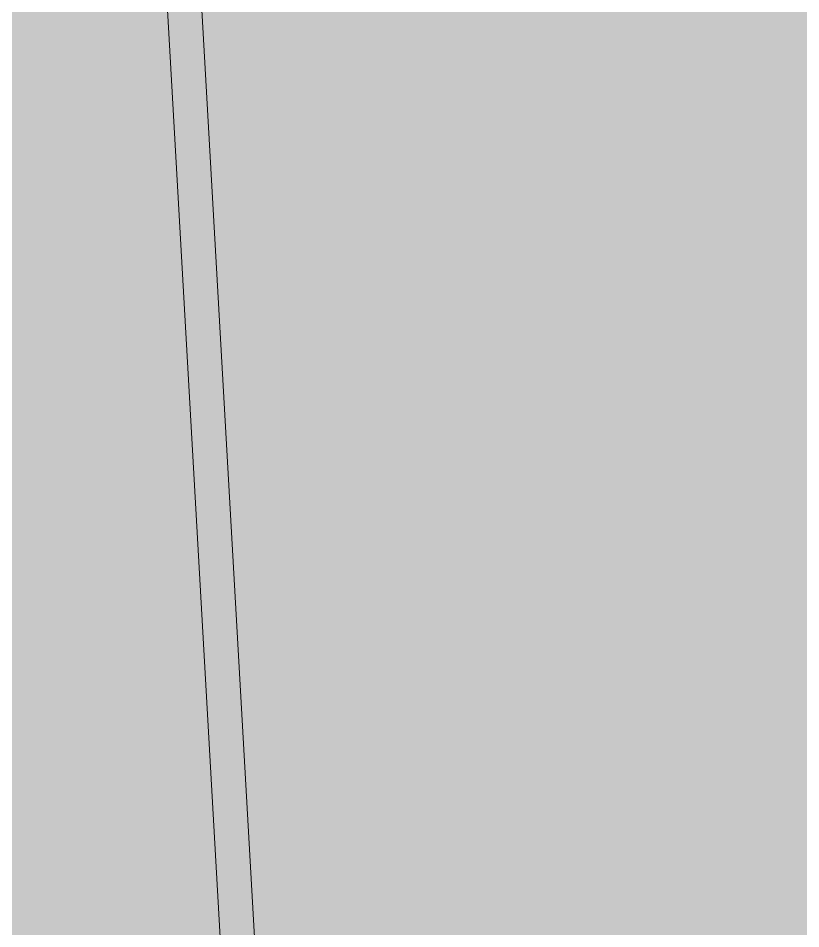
# Model space of a CAD drawing. Header units: inches. Extents: x 30764 to 30770, y -4780 to 4478.
# Drawn here: x 30767.34439 to 30767.35327, y 60.03482 to 60.04516 of the extents above; entities that cross this region are included whole.
import ezdxf

# ---------------------------------------------------------------- set-up
doc = ezdxf.new("R2010")
doc.units = ezdxf.units.IN
doc.header["$MEASUREMENT"] = 0
doc.layers.add('A-GLAZ-CURT', color=52, linetype='Continuous', lineweight=9)
doc.layers.add('S-COLS', color=52, linetype='Continuous', lineweight=9)

msp = doc.modelspace()

# ---------------------------------------------------------------- hatches: boundary and pattern name
at = {"layer": 'A-GLAZ-CURT', "lineweight": 5, "transparency": 33554458}
msp.add_hatch(color=256, dxfattribs=at).paths.add_polyline_path([(30767.308803, 59.867912), (30767.363064, 59.872536), (30767.363064, 60.079115), (30767.308803, 60.081986), (30767.308803, 59.872348)], flags=0)
at = {"layer": 'S-COLS', "lineweight": 5}
h = msp.add_hatch(color=256, dxfattribs=at)
h.paths.add_polyline_path([(30767.350428, 59.975512), (30767.35255, 59.975547), (30767.35255, 59.976011), (30767.350402, 59.975976), (30767.350409, 59.975854)], flags=0)
h.paths.add_polyline_path([(30767.35329, 59.975559), (30767.353506, 59.975562), (30767.353506, 59.976026), (30767.35329, 59.976018)], flags=0)
h.paths.add_polyline_path([(30767.349807, 59.986486), (30767.35255, 59.986511), (30767.35255, 59.98779), (30767.349735, 59.987767), (30767.349795, 59.986695)], flags=0)
h.paths.add_polyline_path([(30767.35329, 59.986517), (30767.353506, 59.986519), (30767.353506, 59.987797), (30767.35329, 59.987796), (30767.35329, 59.986695)], flags=0)
h.paths.add_polyline_path([(30767.34971, 59.988202), (30767.35255, 59.988224), (30767.35255, 59.989241), (30767.35329, 59.989236), (30767.35329, 59.98823), (30767.353506, 59.988231), (30767.353506, 59.989249), (30767.349653, 59.989216), (30767.3497, 59.988385)], flags=0)
h.paths.add_polyline_path([(30767.349598, 59.990181), (30767.353506, 59.990217), (30767.353506, 60.054421), (30767.353333, 60.054421), (30767.353506, 60.054648), (30767.353506, 60.061513), (30767.352082, 60.061048), (30767.349245, 60.060384), (30767.349245, 60.047187), (30767.346381, 60.047011), (30767.349598, 59.990187)], flags=0)
h = msp.add_hatch(color=256, dxfattribs=at)
h.paths.add_polyline_path([(30767.350043, 59.97541), (30767.350011, 59.975971), (30767.344983, 59.975854), (30767.345001, 59.975534), (30767.345918, 59.975511)], flags=0)
h.paths.add_polyline_path([(30767.344382, 59.986437), (30767.349416, 59.986483), (30767.349343, 59.987764), (30767.34431, 59.987707), (30767.344367, 59.986695)], flags=0)
h.paths.add_polyline_path([(30767.344284, 59.988159), (30767.349319, 59.988199), (30767.349261, 59.989217), (30767.344227, 59.989174), (30767.344271, 59.988384)], flags=0)
h.paths.add_polyline_path([(30767.344171, 59.990143), (30767.349206, 59.990188), (30767.345988, 60.047032), (30767.343631, 60.046922), (30767.342432, 60.045266), (30767.342307, 60.044896), (30767.341595, 60.040027), (30767.341493, 60.037289), (30767.344171, 59.990148)], flags=0)
h = msp.add_hatch(color=256, dxfattribs=at)
h.paths.add_polyline_path([(30767.350043, 59.97541), (30767.350432, 59.975417), (30767.3504, 59.975977), (30767.350011, 59.975971), (30767.350018, 59.975854)], flags=0)
h.paths.add_polyline_path([(30767.349416, 59.986483), (30767.349805, 59.986487), (30767.349733, 59.987767), (30767.349343, 59.987764), (30767.349404, 59.986695)], flags=0)
h.paths.add_polyline_path([(30767.349319, 59.988199), (30767.349708, 59.988202), (30767.349651, 59.989219), (30767.349261, 59.989213), (30767.349308, 59.988385)], flags=0)
h.paths.add_polyline_path([(30767.349207, 59.990178), (30767.349596, 59.990188), (30767.346377, 60.047051), (30767.345989, 60.04701), (30767.349206, 59.990188)], flags=0)

# ---------------------------------------------------------------- linework, layer by layer
at = {"layer": 'S-COLS'}
for p, q in [((30767.349207, 59.990174), (30767.345988, 60.047032)), ((30767.346377, 60.047051), (30767.349596, 59.990182))]:
    msp.add_line(p, q, dxfattribs=at)

doc.saveas('drawing.dxf')
